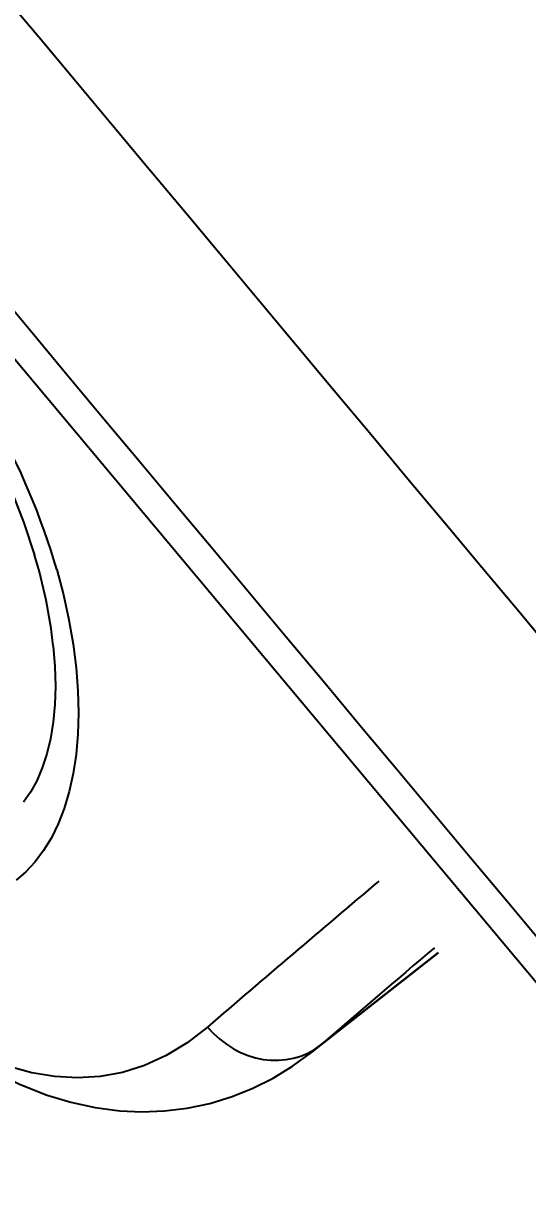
# Model space of a CAD drawing. Extents: x 741 to 1339, y 725 to 848.
# Drawn here: x 1103.1245 to 1103.13618, y 786.65844 to 786.68588 of the extents above; entities that cross this region are included whole.
import ezdxf

# ---------------------------------------------------------------- set-up
doc = ezdxf.new("R2010")
doc.units = 0
doc.header["$MEASUREMENT"] = 0
doc.linetypes.add('CONTINU', pattern=[0])
for name, color, linetype in [('Lay Out', 31, 'CONTINUOUS'), ('PAREDES', 7, 'CONTINUOUS'), ('PENA-008', 8, 'CONTINUOUS'), ('Textos', 7, 'CONTINUOUS')]:
    doc.layers.add(name, color=color, linetype=linetype)
doc.styles.add('PADRAO MK', font='AVGARDN.TTF')

# ---------------------------------------------------------------- blocks, each defined once
blk = doc.blocks.new('A$C12870BC7')
at = {"layer": 'Lay Out', "linetype": 'CONTINU', "ltscale": 0.6}
for p, q in [((1.198467328373908, 1.491036899470529), (1.368815329912877, 1.491036899470529)), ((1.265564484450806, 1.485994139120677), (1.265684111309156, 1.489741999763666)), ((1.26556723098588, 1.486274285691863), (1.265677885829746, 1.489741999763666))]:
    blk.add_line(p, q, dxfattribs=at)
for points in [[(1.237614218317276, 1.487495334124034), (1.238001845958706, 1.487741301592834), (1.238399849398888, 1.48796981330581), (1.238840637751309, 1.488198813291703), (1.239290276049815, 1.488409747180569), (1.240008464438347, 1.488705640552482), (1.240770292216439, 1.488971016868774), (1.241569778041367, 1.489202458219026), (1.242400635399576, 1.489396668761557), (1.243256821913974, 1.489551329199841), (1.244132234173321, 1.489664608510495), (1.245020707732692, 1.48973516394328), (1.245916078146479, 1.489762141020421), (1.246812303037927, 1.489745173537514), (1.2477032789958, 1.489684383562619), (1.24858290260886, 1.489580625573282), (1.249445131500352, 1.489434998183398), (1.250283923292955, 1.489249332416577), (1.251093052507485, 1.489025825500832), (1.251866415732707, 1.488767407073212), (1.252597787489321, 1.488477495044137)], [(1.253187010800502, 1.488656202922286), (1.253735219188911, 1.488399371381703), (1.254257976352847, 1.488126548903821), (1.254753329200639, 1.487839322375677), (1.255219385675218, 1.487539278684082), (1.255654558889319, 1.487228248852645), (1.25605726195613, 1.48690781976795), (1.256426030057014, 1.48658018865801), (1.256759764578078, 1.48624706447815), (1.25705748897326, 1.48591040031981), (1.257318409799495, 1.48557214927466), (1.257541977749383, 1.485234020297568), (1.257727948686806, 1.484898332685063), (1.257876200543251, 1.48456655125544), (1.257987099523689, 1.484240507032538), (1.25806113390081, 1.48392178690294), (1.25809909711802, 1.48361173361711), (1.258102148823582, 1.483311567857456)], [(1.254495032841305, 1.4874556619515), (1.254881622902758, 1.48718039810926), (1.255236475226411, 1.486898054310061), (1.255558247061572, 1.486610461577285), (1.255846022896662, 1.486319573002376), (1.256098765151819, 1.486027097540656), (1.256315924520095, 1.485734988283795), (1.256497012728573, 1.485444954186434), (1.256641907708968, 1.485158826272411), (1.256750731529564, 1.484878435564653), (1.256823972463167, 1.48460524688214)], [(1.257577743738693, 1.479196892204911), (1.258510955301631, 1.479327871407961), (1.259408522943431, 1.479506335149765), (1.260326781149161, 1.479755354324126), (1.261042955411995, 1.480007669340395), (1.261782627807747, 1.480335422518621), (1.262386438271619, 1.480666959811671), (1.262865372943565, 1.480981651689874), (1.263319344663955, 1.481333452307737), (1.263743653806159, 1.481723094074752), (1.264091243070538, 1.482099918678543), (1.264415395236028, 1.482515316840519), (1.264705063128531, 1.482960377580568), (1.264956401599193, 1.48343265953433), (1.265166725147083, 1.483929110996243), (1.265327733132835, 1.484424341775977), (1.265447909298132, 1.484935441424724), (1.265526765370055, 1.485459602373268), (1.265564484450806, 1.485994139120677)], [(1.263563664211802, 1.484528832174803), (1.263539799874252, 1.483930819951567), (1.263453192470251, 1.483365644080024), (1.263306344398188, 1.482835135584011), (1.263101880125078, 1.482340026872563), (1.262842485151737, 1.481881294491515), (1.262530722910924, 1.481459060508925), (1.262169095801028, 1.481073446993307), (1.261759801050061, 1.480724331876374), (1.261305096920296, 1.48041098274841), (1.260806692366828, 1.480132789268893), (1.260266296344753, 1.479889141096166), (1.25968537367271, 1.479678939616562), (1.259064900896419, 1.479501086216189), (1.258405732493657, 1.479354482280471), (1.257708356736998, 1.47923790712791), (1.257345325842607, 1.479190422589156)]]:
    blk.add_lwpolyline(points, dxfattribs=at)
for centre, radius, start, end in [((1.151145028190626, 3.019458048536237), 1.466147559632665, 260.8806133861786, 279.1194392848835), ((1.151405054223687, -152.0120700021812), 153.5083563845369, 89.91880504420473, 89.98258411673037), ((1.151502251046168, -139.2079298280055), 140.6997006626653, 89.91172979516497, 89.98109781526222), ((1.246476859561881, 1.473311739049834), 0.01674842199991173, 66.38037757571651, 79.4247957963629), ((1.851996034375588, 1.492066422861328), 0.5884808922823075, 180.2258445310179, 180.7338944920495), ((1.741761837548438, 1.492875857246347), 0.4762405347314129, 180.3769966170294, 180.7942597033564), ((1.24809487385437, 1.47782679847289), 0.01156270640984473, 56.40760470872817, 67.08232977717276), ((1.259202288681081, 1.486196162029202), 0.006365368589850779, 358.181020675942, 0.7026718759383468)]:
    blk.add_arc(centre, radius, start, end, dxfattribs=at)
for centre, major_axis, ratio, start_param, end_param in [((1.15114504890937, 5.828385070437591), (2.344892712631126e-15, 4.255094146988052), 0.5783642864339333, 3.047316074371338, 3.235869169235229), ((1.263567570394912, 1.486299187609276), (-0.001999782659197875, -2.880810056894151e-05), 0.8851911425590516, 1.556096196174622, 3.111242055892944)]:
    blk.add_ellipse(centre, major_axis=major_axis, ratio=ratio, start_param=start_param, end_param=end_param, dxfattribs=at)
blk = doc.blocks.new('Layout')
at = {"layer": 'PENA-008', "color": 7, "ltscale": 0.2, "rotation": 309.9340696695724}
blk.add_blockref('A$C12870BC7', (1155.442080052279, 501.922035493262), dxfattribs=at)

msp = doc.modelspace()

# ---------------------------------------------------------------- block references
at = {"layer": 'PAREDES', "color": 7, "lineweight": 0}
msp.add_blockref('Layout', (-54.26272107964405, 284.7565376754262), dxfattribs=at)

# ---------------------------------------------------------------- texts
at = {"layer": 'Textos', "color": 3, "style": 'PADRAO MK'}
msp.add_text('Cons. 11', height=0.24, dxfattribs=at).set_placement((1102.699496166719, 786.4189798454024))

doc.saveas('drawing.dxf')
